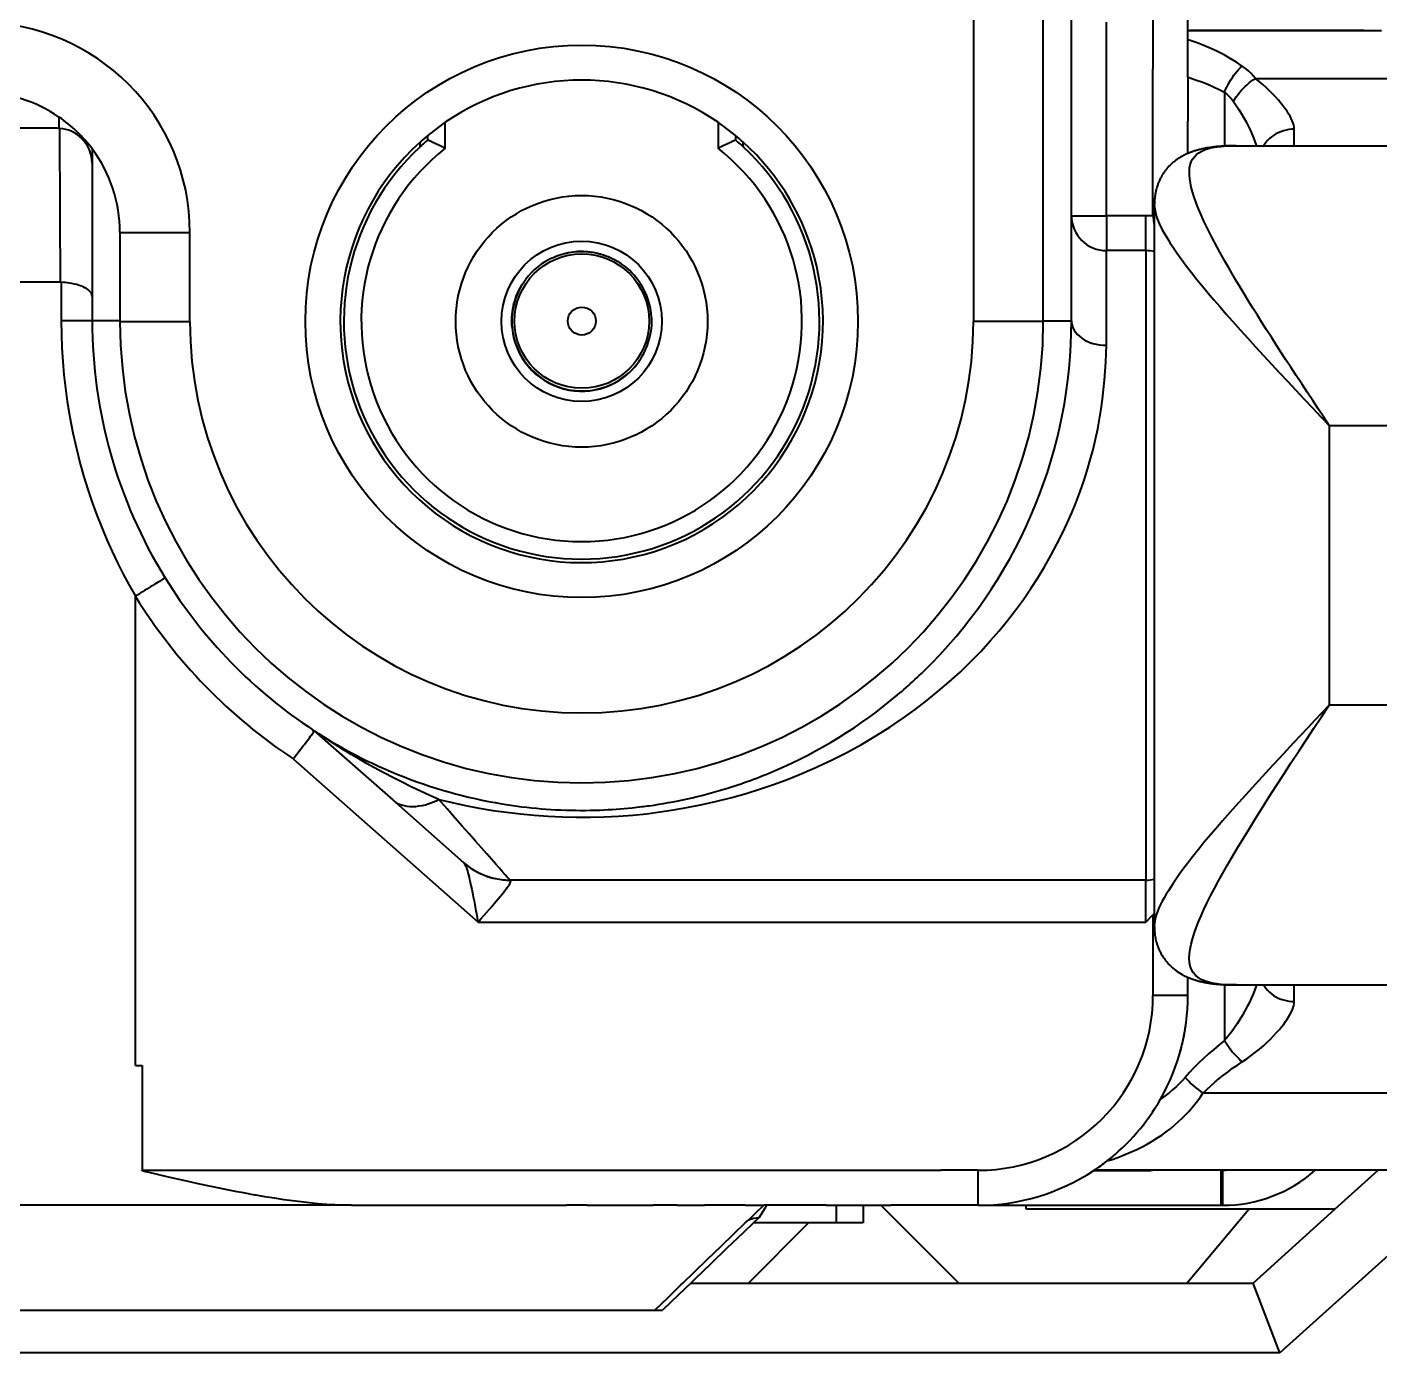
# Model space of a CAD drawing. Header units: millimetres. Extents: x 15 to 415, y 5 to 292.
# Drawn here: x 90.328 to 95.163, y 93.901 to 98.641 of the extents above; entities that cross this region are included whole.
import ezdxf

# ---------------------------------------------------------------- set-up
doc = ezdxf.new("R2010")
doc.units = ezdxf.units.MM
doc.layers.add('Geometries', color=7, linetype='Continuous')

msp = doc.modelspace()

# ---------------------------------------------------------------- linework, layer by layer
at = {"layer": 'Geometries', "linetype": 'Continuous', "lineweight": 40}
for p, q in [((93.7103, 102.2272), (93.7103, 97.589)), ((93.9603, 97.5909), (93.9603, 98.9596)), ((94.0609, 98.5657), (94.0609, 98.8791)), ((94.3522, 98.8081), (94.3522, 98.4905)), ((94.4772, 98.6292), (94.4772, 98.6991)), ((94.1859, 97.9667), (94.1859, 98.6589)), ((94.4772, 98.5948), (94.4772, 98.6292)), ((94.4772, 98.6292), (94.516, 98.6292)), ((94.4772, 98.4616), (94.4772, 98.5948)), ((95.1058, 98.6292), (94.4822, 98.6292)), ((94.516, 98.6292), (94.6572, 98.6292)), ((94.6572, 98.6292), (94.6717, 98.6292)), ((94.6717, 98.6292), (94.7856, 98.6292)), ((94.7856, 98.6292), (94.7976, 98.6292)), ((94.7976, 98.6292), (94.9684, 98.6292)), ((94.9684, 98.6292), (95.0223, 98.6292)), ((95.0223, 98.6292), (95.1694, 98.6292)), ((94.0609, 98.5042), (94.0609, 98.5657)), ((94.0609, 97.9667), (94.0609, 98.5042)), ((94.3522, 97.9655), (94.3522, 98.4905)), ((94.4772, 98.4616), (94.4772, 98.3044)), ((94.7185, 98.4573), (95.7319, 98.4573)), ((94.6083, 98.4084), (94.6083, 98.2156)), ((90.4422, 98.3194), (90.4422, 98.2791)), ((94.4772, 98.1891), (94.4772, 98.3044)), ((90.4359, 98.2791), (89.4299, 98.2791)), ((90.4422, 98.2789), (90.4359, 98.2791)), ((90.4422, 98.2789), (90.4422, 98.2791)), ((90.4444, 98.2788), (90.4422, 98.2789)), ((91.7603, 98.2371), (91.7603, 98.2533)), ((91.8228, 98.2075), (91.8228, 98.3005)), ((92.7978, 98.3005), (92.7978, 98.2075)), ((92.8603, 98.2534), (92.8603, 98.2371)), ((94.8569, 98.2167), (94.8569, 98.2757)), ((90.5609, 98.2058), (90.5609, 98.1541)), ((91.7319, 98.212), (91.7318, 98.2118)), ((91.7602, 98.237), (91.7603, 98.2371)), ((91.7603, 98.2371), (91.7603, 98.2381)), ((94.6496, 98.2167), (94.6512, 98.2167)), ((94.6512, 98.2167), (94.7219, 98.2167)), ((94.7219, 98.2167), (94.7476, 98.2167)), ((94.7476, 98.2167), (94.8569, 98.2167)), ((94.8569, 98.2167), (95.7319, 98.2167)), ((90.5609, 98.1541), (90.5609, 97.6773)), ((94.0609, 97.5909), (94.0609, 97.9667)), ((94.0609, 97.9667), (94.1859, 97.9667)), ((94.3272, 97.9667), (94.1859, 97.9667)), ((94.1859, 97.9667), (94.1859, 97.8417)), ((94.3272, 97.8417), (94.3272, 97.9667)), ((94.3522, 97.9655), (94.3525, 97.9626)), ((94.3569, 97.9655), (94.3522, 97.9655)), ((94.3569, 98.0071), (94.3569, 98.0062)), ((94.3569, 98.007), (94.3569, 97.9655)), ((94.3569, 97.9655), (94.3569, 97.9275)), ((94.3569, 97.9275), (94.3569, 97.8387)), ((90.6603, 97.9065), (90.6603, 97.5909)), ((90.6603, 97.9065), (90.9103, 97.9065)), ((90.9103, 97.589), (90.9103, 97.9065)), ((92.2062, 97.8163), (92.212, 97.8189)), ((92.212, 97.8189), (92.2146, 97.8199)), ((92.212, 97.8189), (92.2124, 97.819)), ((92.2124, 97.8191), (92.2132, 97.8194)), ((92.2124, 97.819), (92.2129, 97.8193)), ((92.2129, 97.8193), (92.2146, 97.82)), ((92.2146, 97.82), (92.2157, 97.8204)), ((92.2157, 97.8204), (92.2216, 97.8228)), ((92.2216, 97.8228), (92.2242, 97.8238)), ((92.2242, 97.8238), (92.2257, 97.8243)), ((92.3944, 97.8244), (92.4005, 97.8222)), ((92.3971, 97.8235), (92.3984, 97.823)), ((92.3972, 97.8236), (92.3985, 97.8231)), ((92.4048, 97.8205), (92.4155, 97.8158)), ((94.3272, 97.8417), (94.1859, 97.8417)), ((94.1859, 97.5034), (94.1859, 97.8417)), ((94.3272, 97.8417), (94.3272, 95.5917)), ((94.3569, 97.8387), (94.3569, 95.5947)), ((92.4155, 97.8158), (92.4174, 97.8149)), ((90.4463, 97.7291), (88.3522, 97.7291)), ((90.4504, 97.729), (90.4463, 97.7291)), ((90.4504, 97.729), (90.4504, 97.5909)), ((90.5609, 97.6773), (90.5609, 97.5909)), ((90.5293, 97.5909), (90.4504, 97.5909)), ((90.5609, 97.5909), (90.5293, 97.5909)), ((90.6603, 97.5909), (90.5609, 97.5909)), ((90.6603, 97.5909), (90.6603, 97.589)), ((90.6603, 97.589), (90.9103, 97.589)), ((92.0603, 97.589), (92.0604, 97.5966)), ((92.0603, 97.589), (92.0603, 97.5868)), ((92.0605, 97.5991), (92.0608, 97.6043)), ((92.0608, 97.6043), (92.0614, 97.612)), ((92.0608, 97.6026), (92.0609, 97.6043)), ((92.5599, 97.6028), (92.5603, 97.589)), ((92.5603, 97.589), (92.56, 97.5756)), ((93.9603, 97.589), (93.7103, 97.589)), ((93.9603, 97.589), (93.9603, 97.5909)), ((93.9603, 97.5909), (94.0609, 97.5909)), ((92.061, 97.5712), (92.061, 97.5701)), ((92.061, 97.5701), (92.0616, 97.5642)), ((92.5579, 97.5545), (92.5575, 97.5516)), ((92.5581, 97.5558), (92.5579, 97.5545)), ((92.5587, 97.5609), (92.5581, 97.5558)), ((94.9819, 97.2167), (94.9817, 96.2164)), ((94.9819, 97.2167), (95.7319, 97.2167)), ((90.7156, 96.6065), (90.7154, 96.6069)), ((90.7154, 94.9291), (90.7154, 96.6059)), ((95.7319, 96.2167), (94.9817, 96.2164)), ((91.3522, 96.1198), (91.3522, 96.1268)), ((91.3557, 96.1245), (91.6349, 95.878)), ((91.2797, 96.0248), (91.9402, 95.4417)), ((91.6349, 95.878), (91.8882, 95.6543)), ((91.8882, 95.6543), (91.8897, 95.653)), ((91.8882, 95.6543), (91.8883, 95.6543)), ((91.8883, 95.6543), (91.8891, 95.6535)), ((94.3569, 95.5947), (94.3569, 95.4712)), ((94.3272, 95.5917), (92.0537, 95.5917)), ((92.0546, 95.5914), (92.0537, 95.5917)), ((94.3272, 95.4417), (94.3272, 95.5917)), ((94.3272, 95.4417), (94.3522, 95.4669)), ((94.3522, 95.4669), (94.3522, 95.1791)), ((94.3569, 95.4712), (94.3569, 95.4265)), ((91.939, 95.4477), (91.9402, 95.4417)), ((91.9402, 95.4417), (94.3272, 95.4417)), ((94.3569, 95.4274), (94.3569, 95.4263)), ((94.3571, 95.4259), (94.3572, 95.4223)), ((94.4772, 95.1791), (94.4772, 95.2441)), ((94.6083, 95.2177), (94.6083, 95.0181)), ((94.6512, 95.2167), (94.7219, 95.2167)), ((94.7219, 95.2167), (94.7476, 95.2167)), ((94.7476, 95.2167), (94.8569, 95.2167)), ((94.8569, 95.2167), (95.7319, 95.2167)), ((94.8569, 95.1576), (94.8569, 95.2167)), ((94.4772, 95.1791), (94.3522, 95.1791)), ((90.7154, 94.9291), (90.739, 94.9291)), ((90.739, 94.9291), (90.739, 94.5541)), ((95.7319, 94.8302), (94.5307, 94.8302)), ((90.739, 94.5541), (93.5945, 94.5541)), ((93.7272, 94.5541), (93.5945, 94.5541)), ((93.7272, 94.4291), (93.7272, 94.5541)), ((94.1404, 94.5532), (94.3397, 94.5532)), ((94.351, 94.5542), (94.142, 94.5542)), ((94.5945, 94.5541), (94.3502, 94.5541)), ((94.5945, 94.5542), (94.351, 94.5542)), ((94.611, 94.5542), (94.5945, 94.5542)), ((94.5945, 94.5541), (94.5945, 94.5542)), ((94.6013, 94.5541), (94.5945, 94.5541)), ((94.5945, 94.5541), (94.5945, 94.4291)), ((94.6013, 94.5541), (94.6013, 94.4291)), ((94.9305, 94.5542), (94.611, 94.5542)), ((95.5311, 94.5542), (94.8059, 93.9013)), ((94.9322, 94.5542), (94.9305, 94.5542)), ((94.9305, 94.5542), (94.9312, 94.5533)), ((94.9312, 94.5533), (94.9322, 94.5542)), ((95.1575, 94.5542), (94.9322, 94.5542)), ((95.0027, 94.4149), (95.1575, 94.5542)), ((95.5311, 94.5542), (95.1575, 94.5542)), ((91.4876, 94.4291), (88.3522, 94.4291)), ((91.4876, 94.4291), (91.4873, 94.4291)), ((91.4876, 94.4291), (91.7209, 94.4291)), ((91.7209, 94.4291), (92.0306, 94.4291)), ((92.0306, 94.4291), (92.2565, 94.4291)), ((92.2635, 94.4291), (92.2565, 94.4291)), ((92.2635, 94.4291), (92.2636, 94.4291)), ((92.3305, 94.4291), (92.2636, 94.4291)), ((92.3305, 94.4291), (92.4371, 94.4291)), ((92.4371, 94.4291), (92.5656, 94.4291)), ((92.6517, 94.4291), (92.5656, 94.4291)), ((92.6517, 94.4291), (92.6631, 94.4291)), ((92.6631, 94.4291), (92.7409, 94.4291)), ((92.741, 94.4291), (92.7409, 94.4291)), ((92.741, 94.4291), (92.7488, 94.4291)), ((92.7911, 94.4291), (92.7488, 94.4291)), ((92.8943, 94.4291), (92.7911, 94.4291)), ((92.8943, 94.4291), (92.896, 94.4291)), ((92.896, 94.4291), (92.9615, 94.4291)), ((92.9452, 94.3859), (92.9244, 94.366)), ((92.9706, 94.4291), (92.9615, 94.4291)), ((93.1413, 94.4291), (92.9706, 94.4291)), ((93.184, 94.4291), (93.1413, 94.4291)), ((93.184, 94.4291), (93.3793, 94.4291)), ((93.2201, 94.4291), (93.2201, 94.366)), ((93.3164, 94.4291), (93.3164, 94.366)), ((93.3793, 94.4291), (93.4168, 94.4291)), ((93.3793, 94.4291), (93.6589, 94.1513)), ((93.7272, 94.4291), (93.4168, 94.4291)), ((93.7272, 94.4291), (93.8985, 94.4291)), ((93.8985, 94.4149), (93.8985, 94.4291)), ((93.8985, 94.4291), (94.5945, 94.4291)), ((94.6949, 94.4149), (93.8985, 94.4149)), ((94.4733, 94.1513), (94.6949, 94.4149)), ((94.5945, 94.4291), (94.6013, 94.4291)), ((95.0027, 94.4149), (94.6949, 94.4149)), ((94.71, 94.1513), (95.0027, 94.4149)), ((92.8952, 94.366), (92.9027, 94.3732)), ((92.9027, 94.3732), (92.9061, 94.3764)), ((92.9062, 94.1513), (93.1209, 94.366)), ((93.1209, 94.366), (92.9244, 94.366)), ((93.2201, 94.366), (93.1209, 94.366)), ((93.3164, 94.366), (93.2201, 94.366)), ((92.7003, 94.1513), (92.9062, 94.1513)), ((92.9062, 94.1513), (93.6589, 94.1513)), ((93.6589, 94.1513), (94.4733, 94.1513)), ((94.4733, 94.1513), (94.71, 94.1513)), ((94.8059, 93.9013), (94.71, 94.1513)), ((88.988, 94.0541), (92.572, 94.0541)), ((92.572, 94.0541), (92.5992, 94.0541)), ((94.8059, 93.9013), (88.9232, 93.9013))]:
    msp.add_line(p, q, dxfattribs=at)
at = {"layer": 'Geometries', "linetype": 'Continuous', "lineweight": 40, "flags": 128}
for points in [[(94.5096, 98.5842), (94.4813, 98.5936), (94.4772, 98.5949)], [(94.6715, 98.5015), (94.6504, 98.5156), (94.6286, 98.529), (94.6061, 98.5417), (94.5829, 98.5536), (94.5591, 98.5646), (94.5346, 98.5748), (94.5096, 98.5842)], [(94.6083, 98.4084), (94.612, 98.4175), (94.6162, 98.4265), (94.6206, 98.4354), (94.6254, 98.4441), (94.6305, 98.4526), (94.6359, 98.4609), (94.6415, 98.4687), (94.6472, 98.4762), (94.6531, 98.4833), (94.6592, 98.4899), (94.6653, 98.496), (94.6715, 98.5015)], [(94.7185, 98.4573), (94.7106, 98.4667), (94.7022, 98.4756), (94.6935, 98.484), (94.6827, 98.4931), (94.6715, 98.5015)], [(94.4772, 98.4616), (94.4813, 98.4604), (94.5041, 98.4529), (94.5265, 98.4449), (94.5478, 98.4365), (94.5686, 98.4276), (94.5888, 98.4183), (94.6083, 98.4084)], [(94.6397, 98.3753), (94.6444, 98.3832), (94.6496, 98.3911), (94.6552, 98.3989), (94.6613, 98.4066), (94.6676, 98.414), (94.6743, 98.4213), (94.6813, 98.4282), (94.6884, 98.4348), (94.6958, 98.4411), (94.7033, 98.447), (94.7109, 98.4524), (94.7185, 98.4573)], [(94.8569, 98.2757), (94.8565, 98.2827), (94.8552, 98.2899), (94.8531, 98.2976), (94.8502, 98.3055), (94.8465, 98.3137), (94.8422, 98.3222), (94.8371, 98.331), (94.8313, 98.34), (94.825, 98.3492), (94.818, 98.3586), (94.8095, 98.3693), (94.8003, 98.3801), (94.7904, 98.3911), (94.7799, 98.4022), (94.7687, 98.4134), (94.757, 98.4244), (94.7448, 98.4354), (94.7319, 98.4464), (94.7185, 98.4573)], [(94.6083, 98.4084), (94.6168, 98.4012), (94.6248, 98.3933), (94.6325, 98.3847), (94.6397, 98.3753)], [(94.6397, 98.3753), (94.6498, 98.3607), (94.6594, 98.3459), (94.6685, 98.3312), (94.6771, 98.3165), (94.6851, 98.3018), (94.6926, 98.2873), (94.6996, 98.273), (94.706, 98.2589), (94.7117, 98.2451), (94.7168, 98.2317), (94.7213, 98.2187), (94.7219, 98.2167)], [(90.4444, 98.2788), (90.4454, 97.9708), (90.4463, 97.7291)], [(94.8569, 98.2757), (94.8471, 98.2754), (94.8373, 98.2743), (94.8277, 98.2726), (94.8183, 98.2701), (94.8091, 98.267), (94.8001, 98.2632), (94.7916, 98.2589), (94.7834, 98.2539), (94.7757, 98.2483), (94.7685, 98.2422), (94.7618, 98.2356), (94.7558, 98.2285), (94.7503, 98.2211), (94.7475, 98.2167)], [(90.5609, 98.1541), (90.5598, 98.1702), (90.5567, 98.1861), (90.5515, 98.2015), (90.5443, 98.2162), (90.5352, 98.2299), (90.5243, 98.2424)], [(91.7318, 98.2118), (91.7341, 98.2139), (91.7363, 98.2159), (91.7386, 98.218), (91.7408, 98.22), (91.7429, 98.2219), (91.7449, 98.2237), (91.7469, 98.2255), (91.7488, 98.2272), (91.7516, 98.2296), (91.7541, 98.2318), (91.7556, 98.2331), (91.7569, 98.2342), (91.758, 98.2351), (91.7588, 98.2358), (91.7595, 98.2364), (91.76, 98.2368), (91.7602, 98.237)], [(91.7329, 98.2297), (91.7325, 98.223), (91.7319, 98.212)], [(91.8228, 98.2075), (91.822, 98.2079), (91.8175, 98.2101), (91.8122, 98.2126), (91.807, 98.2151), (91.8018, 98.2176), (91.7967, 98.22), (91.7919, 98.2223), (91.7873, 98.2245), (91.7828, 98.2266), (91.7786, 98.2286), (91.7751, 98.2302), (91.772, 98.2317), (91.7694, 98.2329), (91.7671, 98.234), (91.765, 98.2349), (91.7634, 98.2357), (91.7621, 98.2363), (91.7611, 98.2367), (91.7605, 98.237), (91.7603, 98.2371)], [(92.8603, 98.2371), (92.8601, 98.237), (92.8596, 98.2368), (92.8586, 98.2363), (92.8573, 98.2357), (92.8556, 98.2349), (92.8537, 98.234), (92.8513, 98.2329), (92.8487, 98.2317), (92.8455, 98.2302), (92.842, 98.2286), (92.8379, 98.2267), (92.8336, 98.2246), (92.8288, 98.2224), (92.8239, 98.22), (92.8189, 98.2177), (92.8139, 98.2152), (92.8085, 98.2127), (92.8032, 98.2101), (92.7986, 98.2079), (92.7978, 98.2075)], [(92.8603, 98.2371), (92.8605, 98.2369), (92.8613, 98.2363), (92.8626, 98.2352), (92.8638, 98.2341), (92.8655, 98.2327), (92.8674, 98.231), (92.8692, 98.2294), (92.8713, 98.2276), (92.8735, 98.2256), (92.876, 98.2234), (92.8787, 98.2211), (92.8814, 98.2186), (92.8851, 98.2152), (92.8888, 98.2118)], [(92.8888, 98.2118), (92.8881, 98.223), (92.8877, 98.2297)], [(94.6083, 98.2156), (94.6044, 98.2154), (94.5998, 98.2152), (94.5948, 98.2148), (94.5895, 98.2144), (94.5798, 98.2135), (94.5702, 98.2125), (94.5625, 98.2115), (94.5549, 98.2104), (94.5468, 98.2091), (94.5449, 98.2088), (94.5428, 98.2084), (94.5407, 98.208), (94.5389, 98.2076), (94.5373, 98.2073), (94.5354, 98.2069), (94.5332, 98.2065), (94.5311, 98.206), (94.5293, 98.2056), (94.5255, 98.2048), (94.5216, 98.2038), (94.5181, 98.203), (94.5165, 98.2025), (94.5147, 98.202), (94.5125, 98.2014), (94.5102, 98.2008), (94.5087, 98.2004), (94.5076, 98.2), (94.5062, 98.1996), (94.5044, 98.1991), (94.5012, 98.1981), (94.4987, 98.1972), (94.4966, 98.1966), (94.4949, 98.196), (94.4937, 98.1955), (94.4921, 98.195), (94.4903, 98.1943), (94.4887, 98.1937), (94.4873, 98.1932), (94.4859, 98.1927), (94.4844, 98.1921), (94.4828, 98.1915), (94.4778, 98.1894), (94.4772, 98.1891)], [(94.5456, 97.9238), (94.5346, 97.9469), (94.5244, 97.9694), (94.5151, 97.9913), (94.5068, 98.0125), (94.4996, 98.0329), (94.4935, 98.0525), (94.4893, 98.0685), (94.486, 98.0839), (94.4837, 98.0986), (94.4824, 98.1124), (94.4823, 98.1255), (94.4833, 98.1377), (94.4856, 98.149), (94.4891, 98.1595), (94.4939, 98.169), (94.5001, 98.1775), (94.5077, 98.1852), (94.5166, 98.1919), (94.5268, 98.1977), (94.5383, 98.2027), (94.551, 98.2068), (94.5649, 98.2101), (94.58, 98.2127), (94.5962, 98.2145), (94.6135, 98.2158), (94.6318, 98.2165), (94.6496, 98.2167)], [(94.65, 98.2167), (94.6452, 98.2167), (94.6414, 98.2166), (94.6384, 98.2166), (94.6357, 98.2166), (94.6314, 98.2165), (94.6272, 98.2164), (94.6237, 98.2163), (94.6203, 98.2162), (94.6168, 98.216), (94.6133, 98.2159), (94.6088, 98.2157), (94.6083, 98.2156)], [(94.4772, 98.1891), (94.4729, 98.1872), (94.4641, 98.183), (94.4554, 98.1784), (94.4512, 98.176), (94.447, 98.1734), (94.4428, 98.1708), (94.4387, 98.168), (94.4344, 98.165), (94.4302, 98.1619), (94.4273, 98.1596), (94.4248, 98.1575), (94.4223, 98.1555), (94.4199, 98.1534), (94.4174, 98.1511), (94.4147, 98.1485), (94.4121, 98.1461), (94.4095, 98.1434), (94.4069, 98.1406), (94.4043, 98.1378), (94.4022, 98.1353), (94.4003, 98.1331), (94.3987, 98.1311), (94.3971, 98.129), (94.3954, 98.1269), (94.3938, 98.1247), (94.392, 98.1222), (94.3901, 98.1194), (94.3883, 98.1167), (94.3867, 98.1143), (94.3855, 98.1123), (94.3844, 98.1104), (94.3833, 98.1086), (94.3822, 98.1066), (94.381, 98.1045), (94.3796, 98.1019), (94.3781, 98.0989), (94.3766, 98.0958), (94.3751, 98.0927), (94.3739, 98.0901), (94.3729, 98.0876), (94.3719, 98.0853), (94.371, 98.083), (94.3701, 98.0806), (94.3691, 98.078), (94.368, 98.0746), (94.3667, 98.0708), (94.3656, 98.067), (94.3645, 98.0632), (94.3636, 98.0598), (94.3629, 98.0568), (94.3621, 98.0535), (94.3614, 98.0502), (94.3608, 98.0468), (94.3602, 98.0433), (94.3596, 98.0394), (94.359, 98.0352), (94.3585, 98.0308), (94.3581, 98.0266), (94.3578, 98.0225), (94.3576, 98.0185), (94.3575, 98.0167), (94.3574, 98.015), (94.3574, 98.0141)], [(94.3574, 98.0141), (94.3574, 98.0128), (94.3573, 98.0102), (94.3573, 98.0071)], [(94.3525, 97.9626), (94.3539, 97.9487), (94.3561, 97.9319), (94.3568, 97.9274)], [(94.3569, 98.0062), (94.3575, 97.9966), (94.3607, 97.9785), (94.3666, 97.9591), (94.3749, 97.9385), (94.3856, 97.9167)], [(94.3856, 97.9167), (94.3941, 97.9011), (94.4036, 97.885), (94.4139, 97.8684), (94.4251, 97.8514), (94.437, 97.8341), (94.4494, 97.8168), (94.4623, 97.7991), (94.4759, 97.7812), (94.49, 97.763), (94.509, 97.7391), (94.5287, 97.7149), (94.5491, 97.6903), (94.5702, 97.6654), (94.5918, 97.6403), (94.6139, 97.6149), (94.6365, 97.5893), (94.6634, 97.5592), (94.6908, 97.5288), (94.7187, 97.4981), (94.747, 97.4673), (94.7757, 97.4362), (94.8047, 97.4051), (94.8339, 97.3738), (94.8633, 97.3424), (94.8929, 97.3109), (94.9226, 97.2795), (94.9522, 97.2481), (94.9819, 97.2167)], [(94.9819, 97.2167), (94.9623, 97.2464), (94.9426, 97.2761), (94.923, 97.3058), (94.9034, 97.3356), (94.8838, 97.3653), (94.8643, 97.395), (94.845, 97.4246), (94.8273, 97.4517), (94.8098, 97.4787), (94.7925, 97.5055), (94.7753, 97.5323), (94.7583, 97.5589), (94.7415, 97.5854), (94.7253, 97.611), (94.7094, 97.6365), (94.6938, 97.6617), (94.6784, 97.6868), (94.6634, 97.7117), (94.6486, 97.7364), (94.6342, 97.7609), (94.6232, 97.7799), (94.6124, 97.7987), (94.6018, 97.8174), (94.5915, 97.8359), (94.5816, 97.8542), (94.5721, 97.8719), (94.5629, 97.8894), (94.5541, 97.9067), (94.5456, 97.9238)], [(92.2146, 97.8199), (92.2179, 97.8213), (92.2192, 97.8218)], [(92.2192, 97.8218), (92.2238, 97.8235), (92.2242, 97.8237)], [(92.2257, 97.8243), (92.2289, 97.8255), (92.2453, 97.8307), (92.2622, 97.8349), (92.2794, 97.8379), (92.2952, 97.8395)], [(92.2257, 97.8242), (92.23, 97.8257), (92.2361, 97.8277), (92.2423, 97.8295), (92.2491, 97.8314), (92.2566, 97.8331), (92.2648, 97.8348), (92.2736, 97.8363), (92.2814, 97.8373), (92.2897, 97.8382), (92.2979, 97.8388), (92.3058, 97.839), (92.3134, 97.8391), (92.3206, 97.8389), (92.3287, 97.8384), (92.3363, 97.8377), (92.3434, 97.8368), (92.3499, 97.8359), (92.3559, 97.8348), (92.3613, 97.8338), (92.3664, 97.8326), (92.3715, 97.8314)], [(92.2952, 97.8395), (92.297, 97.8396), (92.3146, 97.84), (92.3169, 97.84)], [(92.3169, 97.84), (92.3323, 97.839), (92.3498, 97.8367), (92.3669, 97.8331), (92.3794, 97.8296), (92.3917, 97.8256), (92.3972, 97.8236)], [(92.3715, 97.8314), (92.3879, 97.8267), (92.3944, 97.8244)], [(92.3715, 97.8314), (92.3718, 97.8313), (92.3776, 97.8298), (92.3836, 97.8281), (92.39, 97.826), (92.3966, 97.8237), (92.3969, 97.8236)], [(92.3985, 97.8231), (92.4037, 97.821), (92.4048, 97.8205)], [(92.4005, 97.8222), (92.4038, 97.8209), (92.4174, 97.8149)], [(92.4174, 97.8149), (92.4282, 97.8095), (92.4405, 97.8024), (92.452, 97.795)], [(90.5293, 97.7119), (90.5223, 97.7149), (90.5148, 97.7176), (90.5064, 97.7201), (90.4975, 97.7224), (90.4884, 97.7243), (90.4789, 97.726), (90.4722, 97.727), (90.4653, 97.7278), (90.4583, 97.7284), (90.4504, 97.729)], [(92.0968, 97.719), (92.1009, 97.7256), (92.1085, 97.7366), (92.1108, 97.7397)], [(90.5609, 97.6773), (90.5605, 97.681), (90.5596, 97.6847), (90.558, 97.6884), (90.5557, 97.6921), (90.5528, 97.6957), (90.5493, 97.6991), (90.5452, 97.7025), (90.5404, 97.7058), (90.5351, 97.7089), (90.5293, 97.7119)], [(92.0614, 97.612), (92.0614, 97.6121), (92.063, 97.6255), (92.0653, 97.6388), (92.0684, 97.6519), (92.0721, 97.6649), (92.0765, 97.6776), (92.0816, 97.6901), (92.0874, 97.7021)], [(92.0874, 97.7021), (92.0874, 97.7022), (92.0938, 97.7141), (92.0968, 97.719)], [(90.4504, 97.5909), (90.451, 97.5425), (90.4529, 97.4942), (90.4559, 97.446), (90.4601, 97.3979), (90.4655, 97.3499), (90.472, 97.302), (90.4812, 97.2459), (90.4921, 97.1901), (90.5045, 97.1346), (90.5184, 97.0796), (90.5315, 97.0333), (90.5457, 96.9873), (90.561, 96.9417), (90.5774, 96.8966), (90.5949, 96.8519), (90.6135, 96.8077), (90.632, 96.7665), (90.6514, 96.7258), (90.6718, 96.6856), (90.6932, 96.646), (90.7154, 96.6069)], [(92.061, 97.5712), (92.0609, 97.5718), (92.0603, 97.5852), (92.0603, 97.5868)], [(92.0604, 97.5966), (92.0605, 97.5987), (92.0605, 97.5991)], [(92.56, 97.5756), (92.56, 97.5756), (92.5589, 97.5621), (92.5587, 97.5609)], [(94.0609, 97.5909), (94.0615, 97.5823), (94.0633, 97.5738), (94.0662, 97.5655), (94.0703, 97.5575), (94.0756, 97.5497), (94.0819, 97.5424), (94.0891, 97.5355), (94.0974, 97.5291), (94.1064, 97.5234), (94.1162, 97.5183), (94.1267, 97.5138), (94.1378, 97.5102), (94.1493, 97.5073), (94.1612, 97.5052), (94.1733, 97.5039), (94.1855, 97.5034)], [(93.1544, 95.9971), (93.2058, 96.0213), (93.2586, 96.0482), (93.3106, 96.0767), (93.3616, 96.1068), (93.4116, 96.1384), (93.4607, 96.1716), (93.5028, 96.202), (93.5441, 96.2336), (93.5845, 96.2664), (93.6241, 96.3003), (93.6627, 96.3354), (93.7002, 96.3717), (93.7367, 96.409), (93.7721, 96.4476), (93.8029, 96.483), (93.8326, 96.5194), (93.8614, 96.5566), (93.8891, 96.5947), (93.9157, 96.6336), (93.9408, 96.6725), (93.9648, 96.712), (93.9876, 96.7521), (94.0092, 96.7926), (94.0279, 96.8297), (94.0455, 96.8671), (94.062, 96.9047), (94.0775, 96.9424), (94.0919, 96.9802), (94.1052, 97.018), (94.1173, 97.0558), (94.1283, 97.0934), (94.1381, 97.1308), (94.1469, 97.1679), (94.1547, 97.2045), (94.1614, 97.2406), (94.1671, 97.2762), (94.172, 97.3111), (94.176, 97.3453), (94.1792, 97.3787), (94.1816, 97.4113), (94.1835, 97.4429), (94.1848, 97.4737), (94.1858, 97.5034)], [(92.5202, 97.4531), (92.5176, 97.4493), (92.5133, 97.4431)], [(90.8215, 96.672), (90.8212, 96.6718), (90.8202, 96.6712), (90.8186, 96.6702), (90.8163, 96.6688), (90.8135, 96.667), (90.81, 96.6648), (90.8059, 96.6623), (90.8013, 96.6595), (90.7962, 96.6563), (90.7905, 96.6528), (90.7844, 96.649), (90.7779, 96.645), (90.771, 96.6407), (90.7638, 96.6362), (90.7562, 96.6316), (90.7484, 96.6267), (90.7404, 96.6218), (90.7322, 96.6167), (90.724, 96.6116), (90.7156, 96.6065)], [(90.7156, 96.6065), (90.7156, 96.6064), (90.7155, 96.6064), (90.7155, 96.6062), (90.7154, 96.6059)], [(94.9816, 96.2164), (94.9563, 96.1896), (94.9309, 96.1627), (94.9054, 96.1357), (94.88, 96.1087), (94.8547, 96.0817), (94.8294, 96.0547), (94.8043, 96.0279), (94.7795, 96.0011), (94.7548, 95.9744), (94.7304, 95.9479), (94.7063, 95.9216), (94.6826, 95.8954), (94.6592, 95.8694), (94.6362, 95.8436), (94.6184, 95.8235), (94.601, 95.8035), (94.5838, 95.7837), (94.567, 95.764), (94.5505, 95.7445), (94.5346, 95.7255), (94.5192, 95.7067), (94.5042, 95.6881), (94.4897, 95.6696), (94.4754, 95.6511), (94.4617, 95.6328), (94.4485, 95.6149), (94.4361, 95.5973), (94.4243, 95.58), (94.4155, 95.5667), (94.4072, 95.5536), (94.3995, 95.5408), (94.3922, 95.5283), (94.3856, 95.5161)], [(94.5452, 95.5096), (94.5581, 95.5354), (94.5719, 95.5618), (94.5865, 95.5888), (94.6017, 95.6162), (94.6176, 95.6441), (94.634, 95.6723), (94.6542, 95.7066), (94.6752, 95.7414), (94.6967, 95.7765), (94.7187, 95.8119), (94.7412, 95.8477), (94.7669, 95.8882), (94.7931, 95.929), (94.8197, 95.9701), (94.8467, 96.0114), (94.8739, 96.053), (94.9007, 96.0938), (94.9277, 96.1347), (94.9547, 96.1756), (94.9817, 96.2164)], [(91.2797, 96.0248), (91.2857, 96.0327), (91.2917, 96.0404), (91.2975, 96.0481), (91.3033, 96.0556), (91.3089, 96.063), (91.3143, 96.0701), (91.3195, 96.0769), (91.3244, 96.0834), (91.3291, 96.0895), (91.3335, 96.0953)], [(91.3335, 96.0953), (91.3376, 96.1007), (91.3414, 96.1056), (91.3447, 96.11), (91.3476, 96.1138), (91.3501, 96.1171), (91.3522, 96.1198)], [(91.7999, 95.8798), (91.7672, 95.8945), (91.7344, 95.9096), (91.7014, 95.9253), (91.6685, 95.9415), (91.6356, 95.9581), (91.6028, 95.9752), (91.5702, 95.9928), (91.5419, 96.0086), (91.5139, 96.0248), (91.4863, 96.0411), (91.4595, 96.0575), (91.4422, 96.0684), (91.4253, 96.0791), (91.4089, 96.0898), (91.4029, 96.0937), (91.3973, 96.0974), (91.3919, 96.1009), (91.387, 96.1042), (91.3826, 96.1071), (91.3787, 96.1097), (91.3755, 96.1118), (91.373, 96.1134)], [(93.106, 95.9759), (93.152, 95.996), (93.1544, 95.9971)], [(91.8, 95.8798), (91.8472, 95.8684), (91.8951, 95.8581), (91.9436, 95.8489), (91.9927, 95.8409), (92.0423, 95.834), (92.0914, 95.8283), (92.1407, 95.8238), (92.1903, 95.8203), (92.2401, 95.8179), (92.2908, 95.8167), (92.3415, 95.8167), (92.3921, 95.8179), (92.4426, 95.8204), (92.4928, 95.8241), (92.5418, 95.829), (92.5904, 95.8351), (92.6388, 95.8423), (92.6867, 95.8506), (92.7406, 95.8613), (92.7939, 95.8734), (92.8465, 95.8868), (92.8984, 95.9015), (92.9494, 95.9174), (92.9995, 95.9345), (93.0489, 95.9528), (93.0974, 95.9723), (93.106, 95.9759)], [(91.6349, 95.878), (91.6406, 95.8735), (91.6466, 95.8695), (91.653, 95.8659), (91.6598, 95.8629), (91.6669, 95.8603), (91.6763, 95.8578), (91.686, 95.856), (91.6962, 95.855), (91.7068, 95.8547), (91.7177, 95.8552), (91.7288, 95.8565), (91.7403, 95.8585), (91.7519, 95.8612), (91.7614, 95.864), (91.7709, 95.8672), (91.7806, 95.8709), (91.7902, 95.8751), (91.7999, 95.8798)], [(92.0537, 95.5917), (92.0527, 95.5929), (92.0496, 95.5964), (92.0444, 95.6023), (92.0371, 95.6105), (92.0279, 95.621), (92.0166, 95.6338), (92.0033, 95.6489), (91.9881, 95.6662), (91.9709, 95.6857), (91.9518, 95.7073), (91.9309, 95.7311), (91.9081, 95.757), (91.8836, 95.7848), (91.8573, 95.8146), (91.8294, 95.8463), (91.8, 95.8798)], [(91.8891, 95.6535), (91.9002, 95.6443), (91.9119, 95.6357), (91.924, 95.6279), (91.9366, 95.6207), (91.9495, 95.6143), (91.9628, 95.6087), (91.9705, 95.6058)], [(91.8891, 95.6535), (91.8909, 95.6516), (91.8927, 95.6489), (91.8945, 95.6455), (91.8963, 95.6413), (91.8982, 95.6364), (91.9, 95.6309), (91.9019, 95.6247), (91.9039, 95.6178), (91.9059, 95.6103), (91.9079, 95.6022), (91.9099, 95.5936), (91.912, 95.5844)], [(91.8897, 95.653), (91.8998, 95.6447), (91.912, 95.6357), (91.9247, 95.6276), (91.9378, 95.6202), (91.9513, 95.6136), (91.9653, 95.6079)], [(91.9653, 95.6079), (91.9795, 95.603), (91.994, 95.5989), (92.0088, 95.5958), (92.0237, 95.5935), (92.0387, 95.5921), (92.0537, 95.5917)], [(91.9705, 95.6058), (91.9764, 95.6038), (91.9891, 95.6), (92.002, 95.5969), (92.015, 95.5945), (92.0281, 95.5927), (92.0413, 95.5917), (92.0546, 95.5914)], [(91.912, 95.5844), (91.9147, 95.5723), (91.9175, 95.5595), (91.9202, 95.546), (91.923, 95.532), (91.9258, 95.5176), (91.9287, 95.5028), (91.9315, 95.4878), (91.9344, 95.4725), (91.9373, 95.4571), (91.939, 95.4477)], [(91.9402, 95.4417), (91.9504, 95.4533), (91.9605, 95.4648), (91.9706, 95.4763), (91.9804, 95.4876), (91.99, 95.4986), (91.9977, 95.5076), (92.0051, 95.5163), (92.0122, 95.5247), (92.019, 95.5328), (92.0253, 95.5405), (92.0312, 95.5477)], [(92.0312, 95.5477), (92.036, 95.5539), (92.0404, 95.5596), (92.0443, 95.5649), (92.0477, 95.5698), (92.0507, 95.5743), (92.0531, 95.5783), (92.0549, 95.5818), (92.0561, 95.5848), (92.0567, 95.5872), (92.0567, 95.5892), (92.056, 95.5906), (92.0546, 95.5914)], [(94.3856, 95.5161), (94.3749, 95.4944), (94.3665, 95.4739), (94.3606, 95.4545), (94.3574, 95.4365), (94.3569, 95.4274)], [(94.5778, 95.2211), (94.5649, 95.2233), (94.551, 95.2266), (94.5383, 95.2308), (94.525, 95.2367), (94.5135, 95.2437), (94.5038, 95.252), (94.4958, 95.2616), (94.4897, 95.2723), (94.4854, 95.2844), (94.4829, 95.2976), (94.4821, 95.3121), (94.4828, 95.3277), (94.485, 95.3445), (94.4885, 95.3623), (94.4934, 95.381), (94.4995, 95.4007), (94.5066, 95.4211), (94.5149, 95.4423), (94.5241, 95.4641), (94.5342, 95.4866), (94.5452, 95.5096)], [(94.3569, 95.4712), (94.3562, 95.4706), (94.3522, 95.4669)], [(94.3572, 95.4223), (94.3572, 95.4222), (94.3572, 95.4193)], [(94.3572, 95.4193), (94.3572, 95.4192), (94.3573, 95.4169), (94.3574, 95.4152), (94.3574, 95.4139), (94.3575, 95.4125), (94.358, 95.4063), (94.3585, 95.4008), (94.3593, 95.3949), (94.36, 95.3903), (94.3609, 95.3855), (94.3618, 95.3808), (94.3629, 95.3759), (94.3642, 95.3711), (94.365, 95.3681), (94.3658, 95.3655), (94.3666, 95.363), (94.3673, 95.3606), (94.3682, 95.3581), (94.3689, 95.356), (94.3698, 95.3537)], [(94.3698, 95.3537), (94.3699, 95.3534), (94.371, 95.3503), (94.3723, 95.3473), (94.3735, 95.3443), (94.3748, 95.3415), (94.3759, 95.3392), (94.3769, 95.3369), (94.378, 95.3347), (94.3791, 95.3325), (94.3804, 95.3301), (94.3821, 95.327), (94.384, 95.3238), (94.386, 95.3204), (94.3878, 95.3176), (94.3892, 95.3154), (94.3907, 95.3133), (94.3922, 95.311), (94.3941, 95.3084), (94.3963, 95.3054), (94.3988, 95.3022), (94.4012, 95.2993), (94.4034, 95.2968), (94.4052, 95.2946), (94.407, 95.2926), (94.4089, 95.2907), (94.4109, 95.2885), (94.4133, 95.2862), (94.4159, 95.2837), (94.4221, 95.278), (94.4285, 95.2727), (94.4338, 95.2687), (94.439, 95.265), (94.4444, 95.2614), (94.4501, 95.2579), (94.456, 95.2545), (94.4646, 95.2499), (94.4737, 95.2456), (94.4772, 95.2441)], [(94.4772, 95.2441), (94.478, 95.2437), (94.4824, 95.2419), (94.4849, 95.2409), (94.4873, 95.24), (94.4891, 95.2393), (94.4904, 95.2388), (94.4918, 95.2383), (94.4935, 95.2377), (94.4955, 95.237), (94.4974, 95.2364), (94.4993, 95.2357), (94.5009, 95.2352), (94.5022, 95.2348), (94.5033, 95.2345), (94.5049, 95.234), (94.5069, 95.2334), (94.5086, 95.2329), (94.5097, 95.2326), (94.5109, 95.2322), (94.5121, 95.2319), (94.514, 95.2314), (94.5161, 95.2308), (94.5184, 95.2302), (94.5207, 95.2296), (94.5226, 95.2291), (94.5245, 95.2287), (94.5267, 95.2282), (94.5287, 95.2277), (94.5304, 95.2274), (94.5317, 95.2271), (94.5327, 95.2269), (94.534, 95.2266), (94.5357, 95.2263), (94.5376, 95.2259), (94.5406, 95.2253), (94.5429, 95.2249), (94.5459, 95.2243), (94.5491, 95.2238), (94.5516, 95.2234), (94.5542, 95.223), (94.5575, 95.2225), (94.5596, 95.2222), (94.5613, 95.2219), (94.5631, 95.2217), (94.5652, 95.2214), (94.5676, 95.2211), (94.5679, 95.2211)], [(94.5679, 95.2211), (94.5697, 95.2209), (94.5717, 95.2206), (94.5735, 95.2204), (94.5755, 95.2202), (94.5777, 95.22), (94.5797, 95.2198), (94.5814, 95.2196), (94.5829, 95.2195), (94.5857, 95.2192), (94.5889, 95.219), (94.5918, 95.2187), (94.5945, 95.2185)], [(94.6512, 95.2167), (94.6318, 95.2169), (94.6135, 95.2176), (94.5962, 95.2188), (94.58, 95.2207), (94.5778, 95.2211)], [(94.5945, 95.2185), (94.5947, 95.2185), (94.5979, 95.2183), (94.5988, 95.2182)], [(94.5988, 95.2182), (94.6014, 95.2181), (94.6047, 95.2179), (94.6069, 95.2178), (94.6082, 95.2177)], [(94.6082, 95.2177), (94.6089, 95.2177), (94.6114, 95.2175), (94.6143, 95.2174), (94.6175, 95.2173), (94.6208, 95.2172), (94.6239, 95.2171), (94.6265, 95.217), (94.6287, 95.2169), (94.6301, 95.2169), (94.6314, 95.2169), (94.6326, 95.2169), (94.6338, 95.2168), (94.6349, 95.2168), (94.6363, 95.2168), (94.638, 95.2168), (94.6403, 95.2167), (94.6431, 95.2167), (94.6463, 95.2167), (94.6502, 95.2167)], [(94.7219, 95.2167), (94.7185, 95.2063), (94.7139, 95.1938), (94.7088, 95.181), (94.7031, 95.1679), (94.6968, 95.1545), (94.6892, 95.1393), (94.681, 95.1239), (94.6722, 95.1083), (94.6629, 95.0927), (94.6529, 95.0772), (94.6426, 95.0621), (94.6317, 95.0471), (94.6203, 95.0324), (94.6083, 95.0181)], [(94.7475, 95.2166), (94.7503, 95.2123), (94.7558, 95.2048), (94.7618, 95.1978), (94.7685, 95.1912), (94.7757, 95.1851), (94.7834, 95.1795), (94.7916, 95.1745), (94.8001, 95.1701), (94.8091, 95.1664), (94.8183, 95.1633), (94.8277, 95.1608), (94.8373, 95.1591), (94.8471, 95.158), (94.8569, 95.1576)], [(94.6715, 94.9421), (94.6879, 94.9532), (94.7037, 94.9645), (94.7187, 94.976), (94.7331, 94.9876), (94.7467, 94.9994), (94.7597, 95.0112), (94.7719, 95.023), (94.7834, 95.0347), (94.7942, 95.0464), (94.8043, 95.0579), (94.8121, 95.0674), (94.8194, 95.0767), (94.8262, 95.0859), (94.8323, 95.0949), (94.8378, 95.1037), (94.8427, 95.1122), (94.8469, 95.1205), (94.8504, 95.1285), (94.8532, 95.1363), (94.8552, 95.1437), (94.8565, 95.1509), (94.8569, 95.1576)], [(94.4642, 95.0399), (94.4652, 95.0458), (94.4663, 95.0517), (94.4671, 95.0569), (94.4678, 95.0611), (94.4684, 95.0645), (94.4686, 95.0658)], [(94.4688, 95.0671), (94.469, 95.0682), (94.4693, 95.0702), (94.4696, 95.0725)], [(94.6083, 95.0181), (94.5884, 95.0025), (94.5692, 94.9866), (94.5506, 94.9705), (94.5326, 94.9541), (94.5153, 94.9375), (94.4987, 94.9206), (94.4828, 94.9035), (94.4675, 94.8862)], [(94.6083, 95.0181), (94.6125, 95.011), (94.6169, 95.0039), (94.6216, 94.997), (94.6266, 94.9901), (94.6317, 94.9833), (94.637, 94.9767), (94.6425, 94.9703), (94.6482, 94.9641), (94.6539, 94.9582), (94.6597, 94.9525), (94.6656, 94.9471), (94.6715, 94.9421)], [(94.4429, 94.9546), (94.4438, 94.9577), (94.4448, 94.961), (94.4461, 94.9654), (94.4474, 94.9699), (94.4488, 94.9745), (94.4501, 94.9794), (94.4515, 94.9844), (94.4526, 94.9886)], [(94.5307, 94.8302), (94.5444, 94.8434), (94.5585, 94.8564), (94.5733, 94.8693), (94.5885, 94.882), (94.6043, 94.8945), (94.6204, 94.9067), (94.6369, 94.9187), (94.6539, 94.9305), (94.6715, 94.9421)], [(94.4675, 94.8862), (94.4573, 94.8747), (94.4464, 94.8635), (94.4348, 94.8524), (94.4226, 94.8416), (94.4097, 94.8311), (94.3962, 94.8208), (94.3822, 94.8108), (94.3796, 94.809)], [(94.4675, 94.8862), (94.4744, 94.8786), (94.4816, 94.8711), (94.4893, 94.8637), (94.4972, 94.8565), (94.5053, 94.8495), (94.5137, 94.8427), (94.5222, 94.8363), (94.5307, 94.8302)], [(94.1883, 94.5875), (94.2024, 94.5919), (94.2262, 94.6), (94.2495, 94.6089), (94.2724, 94.6185), (94.2948, 94.6288), (94.3134, 94.6381), (94.3316, 94.6479), (94.3493, 94.6582), (94.3666, 94.669), (94.3834, 94.6803), (94.3997, 94.692), (94.4155, 94.7041), (94.4307, 94.7167), (94.4439, 94.7282), (94.4565, 94.7401), (94.4688, 94.7524), (94.4805, 94.7648), (94.4917, 94.7776), (94.5022, 94.7904), (94.5122, 94.8035), (94.5217, 94.8167), (94.5307, 94.8302)], [(91.0796, 94.4774), (91.0617, 94.4809), (91.0211, 94.4891), (90.9805, 94.4975), (90.9398, 94.5062), (90.8992, 94.5152), (90.8721, 94.5212), (90.8449, 94.5273), (90.8089, 94.5356), (90.785, 94.5411), (90.7692, 94.5448), (90.7588, 94.5473), (90.7519, 94.5491), (90.7473, 94.5503), (90.7443, 94.5512), (90.7424, 94.5519), (90.7411, 94.5524), (90.7402, 94.5528), (90.7395, 94.5532), (90.7392, 94.5535), (90.739, 94.5538), (90.739, 94.554), (90.739, 94.5541)], [(91.1469, 94.4649), (91.1428, 94.4657), (91.1023, 94.4731), (91.0796, 94.4774)], [(91.4873, 94.4291), (91.4579, 94.4294), (91.4281, 94.4305), (91.3981, 94.4323), (91.3681, 94.4346), (91.3378, 94.4375), (91.3075, 94.4409), (91.277, 94.4447), (91.2466, 94.4489), (91.212, 94.4541), (91.1774, 94.4597), (91.1469, 94.4649)], [(92.9452, 94.3859), (92.9352, 94.3835), (92.926, 94.3813), (92.9175, 94.3793), (92.9098, 94.3773), (92.906, 94.3763)], [(92.9061, 94.3764), (92.9321, 94.4011), (92.9615, 94.4291)], [(92.9706, 94.429), (92.9634, 94.417), (92.9541, 94.4012), (92.9452, 94.3859)], [(92.672, 94.1513), (92.7132, 94.1911), (92.7604, 94.2367), (92.8077, 94.2822), (92.8552, 94.3277), (92.8952, 94.366)], [(92.9244, 94.366), (92.8874, 94.3306), (92.8297, 94.2754), (92.772, 94.2201), (92.7144, 94.1648), (92.7003, 94.1513)], [(92.572, 94.0541), (92.619, 94.0998), (92.666, 94.1455), (92.672, 94.1513)], [(92.7003, 94.1513), (92.6567, 94.1094), (92.5992, 94.0541)]]:
    msp.add_lwpolyline(points, dxfattribs=at)
at = {"layer": 'Geometries', "linetype": 'Continuous', "lineweight": 40}
for centre, radius in [((92.3103, 97.589), 0.9875), ((92.3103, 97.589), 0.45), ((92.3103, 97.589), 0.2866), ((92.311, 97.5899), 0.2403), ((92.311, 97.5899), 0.05)]:
    msp.add_circle(centre, radius, dxfattribs=at)
for centre, radius, start, end in [((90.1603, 97.9065), 0.75, 0, 90), ((92.3103, 97.589), 0.8625, 55.5826, 124.4174), ((90.1603, 97.9065), 0.5, 55.6789, 90), ((90.1603, 97.9065), 0.5, 36.7648, 55.6789), ((90.4359, 98.1541), 0.125, 45.0001, 86.0763), ((92.3103, 97.589), 0.8625, 129.6257, 132.027), ((92.3103, 97.589), 0.8625, 124.4174, 129.6257), ((92.3103, 97.589), 0.8625, 50.3777, 55.5826), ((92.3103, 97.589), 0.8625, 47.9698, 50.3777), ((90.1603, 97.9065), 0.5, 0, 36.7648), ((92.3103, 97.589), 0.8625, 132.027, 13.1105), ((92.3103, 97.589), 0.85, 132.8872, 47.1128), ((92.3103, 97.589), 0.7875, 128.2466, 51.7534), ((92.3103, 97.589), 0.8625, 13.1105, 47.9698), ((94.1859, 97.9667), 0.125, 180, 270), ((94.3272, 97.6917), 0.275, 84.784, 90), ((94.3272, 97.6917), 0.15, 78.5814, 90), ((92.3103, 97.589), 0.25, 114.608, 142.9347), ((92.3103, 97.589), 0.25, 32.5447, 55.4879), ((92.3103, 97.589), 0.25, 3.1555, 32.5447), ((92.311, 97.5901), 0.25, 150.0117, 324.0079), ((92.3109, 97.5909), 1.75, 180, 211.678), ((92.3103, 97.589), 1.65, 180, 0), ((92.3103, 97.589), 1.4, 180, 0), ((92.3109, 97.5909), 1.75, 315.6418, 0), ((92.3103, 97.589), 0.25, 185.6967, 324.2977), ((92.3103, 97.589), 0.25, 327.0737, 351.4), ((92.3109, 97.5909), 1.75, 211.678, 236.7875), ((92.3109, 97.5909), 1.875, 211.6905, 236.6377), ((92.3109, 97.5909), 1.75, 310.1079, 315.6418), ((92.3109, 97.5909), 1.75, 293.2579, 310.1079), ((92.3109, 97.5909), 1.75, 236.7875, 236.9382), ((92.3109, 97.5909), 1.75, 236.9382, 237.6418), ((92.3109, 97.5909), 1.75, 237.6418, 250.2998), ((92.3109, 97.5909), 1.75, 287.0322, 293.2579), ((92.3109, 97.5909), 1.75, 250.2998, 262.9681), ((92.3109, 97.5909), 1.75, 277.907, 287.0322), ((92.3109, 97.5909), 1.75, 262.9681, 272.1294), ((92.3109, 97.5909), 1.75, 272.1294, 275.8882), ((92.3109, 97.5909), 1.75, 275.8882, 277.0389), ((92.3109, 97.5909), 1.75, 277.0389, 277.907), ((94.3272, 95.7417), 0.15, 270, 281.4186), ((93.7272, 95.1791), 0.625, 270, 0), ((93.7272, 95.1791), 0.75, 330.4351, 0), ((93.7505, 95.1735), 0.7261, 345.2452, 349.3963), ((93.7272, 95.1791), 0.75, 307.9386, 330.4351), ((93.7272, 95.1791), 0.75, 303.5746, 307.9386), ((93.7272, 95.1791), 0.75, 270, 303.4331), ((93.7272, 95.1791), 0.75, 303.4331, 303.5746), ((94.3397, 94.6157), 0.0625, 270, 279.7217), ((94.3397, 94.6157), 0.0625, 279.7217, 280.3794), ((94.6013, 94.9291), 0.375, 270, 271.4807), ((94.6013, 94.9291), 0.5, 270, 311.2815)]:
    msp.add_arc(centre, radius, start, end, dxfattribs=at)

doc.saveas('drawing.dxf')
